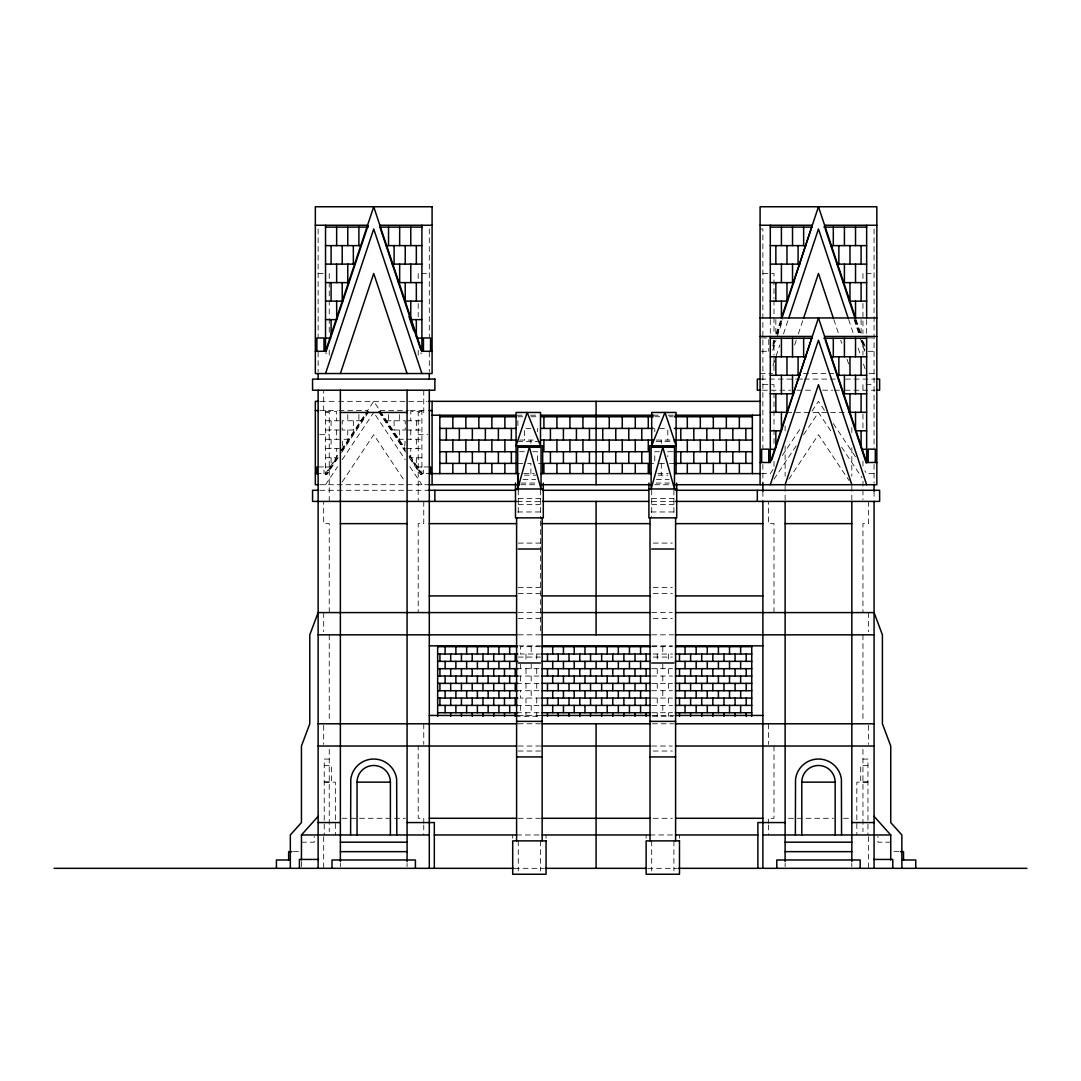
<?xml version="1.0" encoding="UTF-8"?>
<svg xmlns="http://www.w3.org/2000/svg" width="1081" height="1081" viewBox="0 0 1081 1081"><rect width="100%" height="100%" fill="white"/><g stroke="black" fill="none" stroke-linecap="round" stroke-linejoin="round"><path stroke-width="0.75" stroke-dasharray="5 3.75" d="M772.942 343.353L774.01 340.137L773.996 355.19M776.117 333.826L780.874 319.53M772.793 345.636L774.55 340.38M776.671 334.002L781.468 319.625M773.104 346.771L775.239 340.38M777.361 334.002L782.158 319.652M772.685 350.149L775.928 340.38M777.239 336.475L782.847 319.625M772.942 365.594L775.59 357.649M776.117 356.068L779.82 344.947M783.522 333.826L788.292 319.53M794.643 344.947L796.238 340.177M798.346 333.826L803.115 319.53M337.677 455.398L325.53 473.613L316.801 473.613M341.407 449.804L373.715 401.335L405.226 448.588M338.123 457.722L326.921 474.532L325.53 474.532L337.677 456.331M341.407 450.723L367.554 411.51M337.434 457.722L326.232 474.532L325.53 473.613L326.921 474.532M342.096 450.723L368.243 411.51M341.623 452.48L368.932 411.51M325.53 484.72L337.583 466.654M342.218 459.709L373.715 412.456M342.218 481.95L373.715 434.697L405.226 481.95M773.064 469.438L770.294 473.613L761.551 473.613M782.333 455.533L800.872 427.738M811.98 411.064L818.466 401.335L825.884 412.456M773.996 479.167L796.238 445.804M803.642 434.697L818.466 412.456L832.37 433.305M788.819 479.167L818.466 434.697L849.044 480.559M409.307 457.722L420.509 474.532L421.901 473.613L429.13 473.613M760.092 228.996L762.875 228.996L762.875 448.034M318.125 273.466L326.07 273.466M421.374 273.466L429.306 273.466M762.875 273.466L773.996 273.466L773.996 298.491M866.124 273.466L874.07 273.466M761.632 337.961L768.753 337.961L768.753 351.298M868.192 337.961L873.88 337.961M761.551 351.298L768.834 351.298M868.192 351.298L873.934 351.298M325.53 353.149L326.921 353.149M420.509 353.149L421.901 353.149M760.092 373.54L772.402 373.54M803.467 373.54L833.64 373.54M869.016 373.54L874.07 373.54M760.673 379.093L796.575 379.093M797.535 379.093L803.305 379.093M804.223 379.093L828.573 379.093M830.262 379.093L835.316 379.093M845.423 379.093L874.597 379.093M762.875 384.66L773.996 384.66L773.996 391.322M866.124 384.66L874.07 384.66M762.348 390.214L790.833 390.214M796.792 390.214L814.277 390.214M822.655 390.214L832.708 390.214M834.383 390.214L839.41 390.214M845.153 390.214L874.597 390.214M320.341 401.335L337.029 401.335M338.691 401.335L427.09 401.335M319.706 410.591L337.299 410.591M338.975 410.591L367.554 410.591M379.89 410.591L408.456 410.591M410.131 410.591L426.265 410.591M325.53 411.51L336.65 411.51L336.65 420.766M421.901 411.51L410.78 411.51L410.78 420.766M786.779 412.456L850.166 412.456M517.123 415.212L523.839 415.212M530.568 415.212L538.973 415.212M653.221 415.212L661.626 415.212M668.342 415.212L673.382 415.212M522.772 416.753L517.894 416.753L517.894 428.414M530.893 416.753L539.027 416.753M654.789 416.753L661.288 416.753M669.423 416.753L672.679 416.753M325.53 420.766L340.826 420.766M361.378 420.766L342.218 420.766L342.218 430.008L355.217 430.008M386.052 420.766L405.226 420.766L405.226 430.008L392.214 430.008M406.605 420.766L421.901 420.766M530.893 428.414L524.393 428.414L524.393 440.062M659.437 428.414L667.801 428.414M325.53 430.008L340.826 430.008M406.605 430.008L421.901 430.008M319.706 434.697L329.246 434.697M418.198 434.697L427.725 434.697M325.53 439.264L340.826 439.264M349.041 439.264L342.218 439.264L342.88 448.52M398.389 439.264L405.226 439.264L404.551 448.52M406.605 439.264L421.901 439.264M519.515 440.062L535.852 440.062M656.329 440.062L671.044 440.062M517.704 441.359L539.392 441.359M656.14 441.359L674.476 441.359M325.53 448.52L340.826 448.52M406.605 448.52L421.901 448.52M519.515 451.723L524.393 451.723M532.757 451.723L537.406 451.723L537.406 463.384L542.284 463.384M659.437 451.723L654.789 451.723L654.789 463.384L649.911 463.384M672.679 451.723L667.801 451.723L667.801 456.723M325.53 457.763L336.718 457.763L336.65 448.52M421.901 457.763L410.726 457.763L410.78 448.52M517.894 463.384L522.772 463.384M527.65 463.384L530.893 463.384L530.893 475.154M659.437 463.384L664.545 463.384M669.423 463.384L674.301 463.384M318.395 466.938L324.003 466.938L324.003 473.613M429.035 466.938L423.441 466.938L423.441 473.613M325.53 467.019L330.543 467.019M416.888 467.019L421.901 467.019M523.839 473.613L534.365 473.613M657.816 473.613L668.342 473.613M873.934 473.613L866.651 473.613L864.8 470.83M420.509 474.532L421.901 474.532L421.901 410.591M524.393 475.154L535.771 475.154M658.032 475.154L667.801 475.154M523.028 479.532L535.73 479.532M656.451 479.532L669.166 479.532M521.042 483.058L536.054 483.058M656.14 483.058L669.477 483.058M319.706 484.72L429.306 484.72M520.785 484.72L537.527 484.72M654.667 484.72L669.734 484.72M319.814 490.288L427.63 490.288M518.258 498.625L540.5 498.625M651.694 498.625L673.922 498.625M517.299 501.408L542.527 501.408M651.694 501.408L673.922 501.408M518.258 504.543L540.5 504.543M651.694 504.543L673.922 504.543M517.704 511.962L542.162 511.962M651.127 511.962L674.476 511.962M518.258 543.094L540.5 543.094M653.275 543.094L672.341 543.094M518.258 587.578L540.5 587.578M653.275 587.578L672.341 587.578M518.258 593.496L540.5 593.496M653.275 593.496L672.341 593.496M518.258 612.589L540.5 612.589M651.694 612.589L672.341 612.589M518.258 618.508L540.5 618.508M653.275 618.508L672.341 618.508M518.258 634.831L540.5 634.831L540.5 520.461M651.694 634.831L673.585 634.831M518.704 645.843L540.662 645.843M652.127 645.843L672.382 645.843M540.405 646.681L520.434 646.681L520.434 654.019L540.649 654.019M651.694 646.681L672.341 646.681M653.073 654.019L672.531 654.019M518.258 657.072L540.5 657.072M653.275 657.072L672.341 657.072M516.529 668.693L540.649 668.693M651.694 668.693L672.531 668.693M516.529 676.03L540.649 676.03M651.694 676.03L672.531 676.03M516.529 683.368L540.649 683.368M651.694 683.368L672.531 683.368M516.529 690.718L540.649 690.718M651.694 690.718L672.531 690.718M540.649 698.056L520.434 698.056L520.434 690.718M651.694 698.056L672.531 698.056M516.529 705.393L540.649 705.393M651.694 705.393L672.531 705.393M516.529 712.73L540.649 712.73M651.694 712.73L672.531 712.73M518.191 715.446L541.054 715.446M652.127 715.446L673.585 715.446M515.232 716.284L539.824 716.284M652.478 716.284L673.139 716.284M518.258 723.784L540.5 723.784M652.397 723.784L673.585 723.784M518.258 746.025L540.5 746.025M651.694 746.025L672.341 746.025M518.191 751.025L540.568 751.025M653.221 751.025L672.396 751.025M329.246 759.078L324.232 759.078L324.232 834.964M862.949 759.078L867.948 759.078L867.948 834.964M324.232 765.51L331.462 765.51L331.462 782.158M867.948 765.51L860.719 765.51L860.719 782.158M324.232 781.955L329.246 781.955M862.949 781.955L867.948 781.955M324.232 782.158L335.353 782.158L335.353 834.964M867.948 782.158L856.828 782.158L856.828 834.964M342.028 818.29L405.402 818.29M518.258 818.29L540.5 818.29M653.275 818.29L672.341 818.29M788.454 818.29L833.478 818.29M843.491 818.29L850.166 818.29M516.596 834.964L541.054 834.964M650.019 834.964L673.922 834.964M301.45 842.194L314.233 842.194L314.233 836.41M890.744 842.194L877.961 842.194L877.961 836.41M293.451 851.652L299.842 851.652M893.946 851.652L898.73 851.652M514.367 868.327L544.392 868.327M647.803 868.327L677.287 868.327M833.302 423.576L855.53 456.925M841.64 447.196L862.016 477.775M409.767 455.398L421.901 473.613L421.212 474.532L409.064 456.331M379.89 411.51L405.091 449.318M409.767 456.331L421.901 474.532M379.188 411.51L405.334 450.723M378.499 411.51L405.807 452.48M375.566 415.239L405.226 459.709M409.848 466.654L421.901 484.72M856.057 319.53L860.827 333.826M865.07 346.528L862.935 340.137L862.949 355.19M855.476 319.625L860.273 334.002M862.395 340.38L865.057 348.366M854.787 319.652L859.571 334.002M861.706 340.38L864.895 349.96M854.085 319.625L859.706 336.475M860.26 338.123L864.759 351.649M848.653 319.53L853.422 333.826M858.179 348.123L860.827 356.068M863.476 364.013L866.124 371.945M833.829 319.53L838.586 333.826M840.707 340.177L841.775 343.353M847.058 359.243L848.653 364.013M874.07 228.996L874.07 448.034M874.07 464.344L874.07 483.058M874.07 491.301L874.07 499.719M868.502 501.408L868.502 523.636L862.949 523.636L862.949 612.589M868.502 612.589L868.502 631.655M868.502 725.365L868.502 744.431M868.502 836.64L868.502 868.327M866.651 319.625L866.651 334.488M862.949 273.466L862.949 281.803M862.949 303.491L862.949 333.516M862.949 384.66L862.949 391.322M862.949 414.131L862.949 428.022M862.949 461.128L862.949 466.384M862.949 481.261L862.949 499.719M862.949 634.831L862.949 722.108M862.949 749.376L862.949 831.654M861.098 319.625L861.098 336.475M851.828 427.563L851.828 432.589M851.828 447.696L851.828 476.235M851.828 486.301L851.828 499.719M851.828 863.327L851.828 866.665M785.117 425.873L785.117 430.914M785.117 446.021L785.117 476.235M785.117 486.301L785.117 499.719M785.117 863.327L785.117 866.665M775.847 319.625L775.847 336.475M773.996 300.153L773.996 333.516M773.996 356.865L773.996 373.54M773.996 392.998L773.996 428.022M773.996 429.684L773.996 446.372M773.996 461.371L773.996 468.046M773.996 612.589L773.996 523.636L768.442 523.636L768.442 501.408M773.996 746.025L773.996 818.29L768.442 818.29L768.442 823.29M770.294 319.625L770.294 334.488M768.442 723.784L768.442 744.431M768.442 824.965L768.442 834.964M762.875 464.344L762.875 484.72M762.875 491.301L762.875 501.408M679.49 834.964L679.49 838.302M673.922 489.963L673.922 515.988M673.922 840.883L673.922 870.908M668.369 654.019L668.369 661.356M668.369 668.693L668.369 676.03M668.369 683.368L668.369 690.718M668.369 698.056L668.369 705.393M668.369 712.73L668.369 716.284M667.801 430.076L667.801 440.062M662.802 646.681L662.802 654.019M662.802 664.288L662.802 668.693M662.802 676.03L662.802 683.368M662.802 690.718L662.802 698.056M662.802 705.393L662.802 712.73M661.288 440.062L661.288 443.399M661.288 463.384L661.288 475.154M657.248 654.019L657.248 661.356M657.248 668.693L657.248 676.03M657.248 683.368L657.248 690.718M657.248 698.056L657.248 705.393M657.248 712.73L657.248 716.284M654.789 428.414L654.789 431.738M651.694 489.963L651.694 516.569M651.694 840.883L651.694 870.908M646.127 834.964L646.127 838.302M546.054 834.964L546.054 838.302M540.5 489.963L540.5 518.88M540.5 840.883L540.5 870.908M537.406 428.414L537.406 431.738M536.744 654.019L536.744 661.356M536.744 668.693L536.744 676.03M536.744 683.368L536.744 690.718M536.744 698.056L536.744 705.393M536.744 712.73L536.744 716.284M531.19 646.681L531.19 654.019M531.19 664.288L531.19 668.693M531.19 676.03L531.19 683.368M531.19 690.718L531.19 698.056M531.19 705.393L531.19 712.73M530.893 440.062L530.893 443.399M525.988 654.019L525.988 661.356M525.988 668.693L525.988 676.03M525.988 683.368L525.988 690.718M525.988 698.056L525.988 705.393M525.988 712.73L525.988 716.284M520.434 664.288L520.434 668.693M520.434 676.03L520.434 683.368M520.434 705.393L520.434 712.73M518.258 489.963L518.258 515.988M518.258 840.883L518.258 870.908M512.705 834.964L512.705 838.302M429.306 228.996L429.306 336.84M429.306 351.852L429.306 371.864M423.752 390.214L423.752 412.456L418.198 412.456L418.198 501.408M423.752 501.408L423.752 523.636L418.198 523.636L418.198 612.589M423.752 723.784L423.752 744.431M423.752 823.29L423.752 818.29L418.198 818.29L418.198 746.025M423.752 824.965L423.752 834.964M418.198 273.466L418.198 281.803M418.198 303.491L418.198 316.828M418.198 350.19L418.198 355.19M416.334 420.766L416.334 430.008M416.334 439.264L416.334 448.52M416.334 457.763L416.334 466.195M410.78 430.008L410.78 439.264M407.078 863.327L407.078 866.665M399.659 414.591L399.659 420.766M399.659 430.008L399.659 439.264M394.106 420.766L394.106 430.008M388.538 414.591L388.538 420.766M358.892 414.591L358.892 420.766M353.338 420.766L353.338 430.008M347.771 414.591L347.771 420.766M347.771 430.008L347.771 439.264M340.366 863.327L340.366 866.665M336.65 430.008L336.65 439.264M331.097 420.766L331.097 430.008M331.097 439.264L331.097 448.52M331.097 457.763L331.097 466.195M329.246 273.466L329.246 298.491M329.246 300.153L329.246 316.828M329.246 318.503L329.246 333.516M329.246 350.19L329.246 356.865M329.246 501.408L329.246 412.456L323.678 412.456L323.678 390.214M329.246 612.589L329.246 523.636L323.678 523.636L323.678 501.408M329.246 634.831L329.246 722.108M329.246 749.376L329.246 831.654M325.53 410.591L325.53 474.532M323.678 612.589L323.678 631.655M323.678 725.365L323.678 744.431M323.678 836.64L323.678 868.327M318.125 228.996L318.125 336.84M318.125 351.852L318.125 371.864M301.45 861.652L301.45 866.84"/><path stroke-width="1.5" d="M326.07 351.555L367.04 228.645M325.53 373.54L373.715 228.996L421.901 373.54M340.366 373.54L373.715 273.466L407.078 373.54M782.495 316.544L812.304 225.253L760.092 225.253M788.819 317.949L818.466 228.996L848.126 317.949M803.642 317.949L818.466 273.466L833.302 317.949M760.092 462.492L770.294 462.492L818.466 317.949L866.651 462.492L876.84 462.492M771.793 459.83L812.304 336.448L760.092 336.448M770.294 484.72L818.466 340.177L866.651 484.72M785.117 484.72L818.466 384.66L851.828 484.72M301.45 859.99L301.45 834.964L318.125 816.358M315.341 225.253L367.554 225.253L368.243 227.105L325.53 227.105M379.89 225.253L432.089 225.253M876.84 225.253L824.641 225.253L824.641 227.105M421.901 227.105L379.89 227.105L420.901 350.149M770.294 227.105L812.304 227.105M823.952 227.105L866.651 227.105M325.53 245.617L361.378 245.617M386.052 245.617L421.901 245.617M770.294 245.617L806.142 245.617M830.803 245.617L866.651 245.617M325.53 264.115L355.217 264.115M392.214 264.115L421.901 264.115M770.294 264.115L799.967 264.115M836.978 264.115L866.651 264.115M325.53 282.614L349.041 282.614M398.389 282.614L421.901 282.614M770.294 282.614L793.805 282.614M843.139 282.614L866.651 282.614M325.53 301.126L342.88 301.126M404.551 301.126L421.901 301.126M770.294 301.126L787.63 301.126M849.315 301.126L866.651 301.126M760.092 317.949L876.84 317.949M325.53 319.625L336.718 319.625L336.65 301.126M421.901 319.625L410.726 319.625L410.78 301.126M876.84 336.448L824.641 336.448L824.641 338.299M325.53 338.123L330.543 338.123M416.888 338.123L421.901 338.123M770.294 338.299L812.304 338.299M823.952 338.299L866.651 338.299M315.341 351.298L325.53 351.298L373.715 206.755L421.901 351.298L432.089 351.298M770.294 356.798L806.142 356.798M830.803 356.798L866.651 356.798M770.294 375.296L799.967 375.296M836.978 375.296L866.651 375.296M760.673 379.093L757.322 379.093L757.322 390.214L760.673 390.214M876.272 379.093L879.623 379.093L879.623 390.214L876.272 390.214M770.294 393.808L793.805 393.808M843.139 393.808L866.651 393.808M318.679 401.335L315.341 401.335L315.341 484.72L318.26 484.72M428.752 401.335L760.092 401.335M315.341 410.591L318.26 410.591M429.184 410.591L432.089 410.591M770.294 412.307L787.63 412.307M849.315 412.307L866.651 412.307M340.366 412.456L407.078 412.456M432.089 415.212L515.448 415.212M540.649 415.212L653.221 415.212M675.057 415.212L760.092 415.212M439.832 416.753L516.259 416.753M540.649 416.753L653.154 416.753M674.301 416.753L752.349 416.753M439.832 428.414L516.259 428.414M540.649 428.414L653.154 428.414M674.301 428.414L752.349 428.414M770.294 430.806L781.414 430.806L781.414 412.307M855.53 430.806L866.651 430.806M439.832 440.062L516.259 440.062M540.649 440.062L653.154 440.062M674.301 440.062L752.349 440.062M770.294 449.318L775.293 449.318M861.652 449.318L866.651 449.318M439.832 451.723L516.259 451.723M674.301 451.723L752.349 451.723M439.832 463.384L516.259 463.384M674.301 463.384L752.349 463.384M315.341 473.613L318.26 473.613M429.184 473.613L519.11 473.613M540.865 473.613L651.316 473.613M674.747 473.613L760.092 473.613M429.184 484.72L519.11 484.72M540.865 484.72L651.316 484.72M674.747 484.72L876.84 484.72L876.84 206.755L760.092 206.755L760.092 484.72M515.488 488.977L543.284 488.977M648.911 488.977L676.706 488.977M317.584 490.288L312.558 490.288L312.558 501.408L317.584 501.408M428.171 490.288L515.61 490.288M542.527 490.288L648.492 490.288M675.409 490.288L879.623 490.288L879.623 501.408L675.409 501.408M318.125 501.408L516.583 501.408M542.527 501.408L648.492 501.408M340.366 523.636L407.078 523.636M429.306 523.636L516.583 523.636M542.189 523.636L650.005 523.636M675.598 523.636L762.875 523.636M785.117 523.636L851.828 523.636M518.258 549.013L540.5 549.013M651.694 549.013L673.922 549.013M429.306 595.915L516.583 595.915M542.189 595.915L650.005 595.915M675.598 595.915L762.875 595.915M516.583 612.589L318.125 612.589L309.788 634.831L309.788 723.784L301.45 746.025L301.45 822.56L290.33 834.964L290.33 868.327M542.189 612.589L650.005 612.589M675.598 612.589L874.07 612.589L882.407 634.831L882.407 723.784L890.744 746.025L890.744 822.56L901.865 834.964L901.865 868.327M318.125 634.831L516.921 634.831M542.189 634.831L650.005 634.831M675.274 634.831L874.07 634.831M429.306 645.843L517.015 645.843M542.351 645.843L650.438 645.843M675.76 645.843L762.875 645.843M437.656 646.681L517.353 646.681M541.946 646.681L650.1 646.681M675.517 646.681L751.754 646.681M437.656 654.019L517.826 654.019M541.946 654.019L650.303 654.019M675.314 654.019L751.754 654.019M437.656 661.356L517.826 661.356M541.946 661.356L650.303 661.356M675.314 661.356L751.754 661.356M518.258 662.991L540.5 662.991M651.694 662.991L673.922 662.991M437.656 668.693L517.826 668.693M541.946 668.693L650.303 668.693M675.314 668.693L751.754 668.693M437.656 676.03L517.826 676.03M541.946 676.03L650.303 676.03M675.314 676.03L751.754 676.03M437.656 683.368L517.826 683.368M541.946 683.368L650.303 683.368M675.314 683.368L751.754 683.368M437.656 690.718L517.826 690.718M541.946 690.718L650.303 690.718M675.314 690.718L751.754 690.718M437.656 698.056L517.826 698.056M541.946 698.056L650.303 698.056M675.314 698.056L751.754 698.056M437.656 705.393L517.826 705.393M541.946 705.393L650.303 705.393M675.314 705.393L751.754 705.393M437.656 712.73L517.826 712.73M541.946 712.73L650.303 712.73M675.314 712.73L751.754 712.73M429.306 715.446L517.015 715.446M542.189 715.446L650.438 715.446M675.274 715.446L762.875 715.446M516.596 721.365L542.162 721.365M650.019 721.365L675.598 721.365M318.125 723.784L516.921 723.784M542.189 723.784L650.005 723.784M675.274 723.784L874.07 723.784M318.125 746.025L516.583 746.025M542.189 746.025L650.005 746.025M675.598 746.025L874.07 746.025M516.596 756.943L542.162 756.943M650.019 756.943L675.598 756.943M357.041 834.964L357.041 782.158L390.39 782.158L390.39 834.964M801.791 834.964L801.791 782.158L835.154 782.158L835.154 834.964M429.306 818.29L516.583 818.29M542.189 818.29L650.005 818.29M675.598 818.29L762.875 818.29M318.125 822.56L340.366 822.56M407.078 822.56L434.319 822.56L434.319 868.327M785.117 822.56L757.876 822.56L757.876 868.327M851.828 822.56L874.07 822.56M301.45 834.964L429.306 834.964M434.319 834.964L516.583 834.964M542.189 834.964L650.005 834.964M675.611 834.964L757.876 834.964M762.875 834.964L890.744 834.964L890.744 859.99M340.366 842.194L407.078 842.194M785.117 842.194L851.828 842.194M291.856 851.652L288.654 851.652L288.654 859.99M340.366 851.652L407.078 851.652M785.117 851.652L851.828 851.652M900.338 851.652L903.527 851.652L903.527 859.99M318.557 859.436L299.41 859.436L299.41 868.327M873.624 859.436L892.784 859.436L892.784 868.327M290.33 859.99L276.425 859.99L276.425 868.327M901.865 859.99L915.756 859.99L915.756 868.327M54.05 868.327L513.543 868.327M545.554 868.327L646.641 868.327M678.638 868.327L1026.95 868.327M874.07 816.358L890.744 834.964M825.154 228.645L854.963 318.084M825.154 339.839L866.151 462.83M408.969 316.449L413.753 330.813M875.313 462.492L875.313 449.142L868.192 449.142L868.192 462.492M874.07 484.558L874.07 491.301M874.07 501.408L874.07 868.327M866.651 225.253L866.651 317.936M866.651 336.448L866.651 462.668M861.098 245.617L861.098 264.115M861.098 282.614L861.098 301.126M861.098 356.798L861.098 375.296M861.098 393.808L861.098 412.307M861.098 430.806L861.098 447.656M860.165 868.327L860.165 859.99L776.78 859.99L776.78 868.327M855.53 227.105L855.53 245.617M855.53 264.115L855.53 282.614M855.53 301.126L855.53 317.936L818.466 206.755L781.414 317.949L781.414 301.126M855.53 338.299L855.53 356.798M855.53 375.296L855.53 393.808M855.53 412.307L855.53 429.13M851.828 501.408L851.828 861.652M849.977 245.617L849.977 264.115M849.977 282.614L849.977 301.126M849.977 356.798L849.977 375.296M849.977 393.808L849.977 412.307M844.41 227.105L844.41 245.617M844.41 264.115L844.41 282.614M844.41 338.299L844.41 356.798M844.41 375.296L844.41 393.808M841.572 834.964L841.41 779.252A23.12 23.12 0 0 0 795.535 779.252L795.359 834.964M838.856 245.617L838.856 264.115M838.856 356.798L838.856 375.296M833.302 227.105L833.302 245.617M833.302 338.299L833.302 356.798M803.642 227.105L803.642 245.617M803.642 338.299L803.642 356.798M798.089 245.617L798.089 264.115M798.089 356.798L798.089 375.296M792.522 227.105L792.522 245.617M792.522 264.115L792.522 282.614M792.522 338.299L792.522 356.798M792.522 375.296L792.522 393.808M786.968 245.617L786.968 264.115M786.968 282.614L786.968 301.126M786.968 356.798L786.968 375.296M786.968 393.808L786.968 412.307M785.117 501.408L785.117 861.652M781.414 227.105L781.414 245.617M781.414 264.115L781.414 282.614M781.414 338.299L781.414 356.798M781.414 375.296L781.414 393.808M775.847 245.617L775.847 264.115M775.847 282.614L775.847 301.126M775.847 356.798L775.847 375.296M775.847 393.808L775.847 412.307M775.847 430.806L775.847 447.656M770.294 225.253L770.294 317.936M770.294 336.448L770.294 462.492M768.753 462.492L768.753 449.142L761.632 449.142L761.632 462.492M762.875 482.937L762.875 491.328M762.875 501.408L762.875 868.327M757.322 490.288L757.322 501.408M752.349 415.212L752.349 473.613M751.754 645.843L751.754 716.284M746.201 654.019L746.201 661.356M746.201 668.693L746.201 676.03M746.201 683.368L746.201 690.718M746.201 698.056L746.201 705.393M746.201 712.73L746.201 716.284M745.849 428.414L745.849 440.062M745.849 451.723L745.849 463.384M740.634 646.681L740.634 654.019M740.634 661.356L740.634 668.693M740.634 676.03L740.634 683.368M740.634 690.718L740.634 698.056M740.634 705.393L740.634 712.73M739.35 416.753L739.35 428.414M739.35 440.062L739.35 451.723M739.35 463.384L739.35 473.464M735.08 654.019L735.08 661.356M735.08 668.693L735.08 676.03M735.08 683.368L735.08 690.718M735.08 698.056L735.08 705.393M735.08 712.73L735.08 716.284M732.837 428.414L732.837 440.062M732.837 451.723L732.837 463.384M729.526 646.681L729.526 654.019M729.526 661.356L729.526 668.693M729.526 676.03L729.526 683.368M729.526 690.718L729.526 698.056M729.526 705.393L729.526 712.73M726.337 416.753L726.337 428.414M726.337 440.062L726.337 451.723M726.337 463.384L726.337 473.464M723.959 654.019L723.959 661.356M723.959 668.693L723.959 676.03M723.959 683.368L723.959 690.718M723.959 698.056L723.959 705.393M723.959 712.73L723.959 716.284M719.838 428.414L719.838 440.062M719.838 451.723L719.838 463.384M718.406 646.681L718.406 654.019M718.406 661.356L718.406 668.693M718.406 676.03L718.406 683.368M718.406 690.718L718.406 698.056M718.406 705.393L718.406 712.73M713.325 416.753L713.325 428.414M713.325 440.062L713.325 451.723M713.325 463.384L713.325 473.464M712.838 654.019L712.838 661.356M712.838 668.693L712.838 676.03M712.838 683.368L712.838 690.718M712.838 698.056L712.838 705.393M712.838 712.73L712.838 716.284M707.285 646.681L707.285 654.019M707.285 661.356L707.285 668.693M707.285 676.03L707.285 683.368M707.285 690.718L707.285 698.056M707.285 705.393L707.285 712.73M706.825 428.414L706.825 440.062M706.825 451.723L706.825 463.384M701.718 654.019L701.718 661.356M701.718 668.693L701.718 676.03M701.718 683.368L701.718 690.718M701.718 698.056L701.718 705.393M701.718 712.73L701.718 716.284M700.312 416.753L700.312 428.414M700.312 440.062L700.312 451.723M700.312 463.384L700.312 473.464M696.164 646.681L696.164 654.019M696.164 661.356L696.164 668.693M696.164 676.03L696.164 683.368M696.164 690.718L696.164 698.056M696.164 705.393L696.164 712.73M693.813 428.414L693.813 440.062M693.813 451.723L693.813 463.384M690.61 654.019L690.61 661.356M690.61 668.693L690.61 676.03M690.61 683.368L690.61 690.718M690.61 698.056L690.61 705.393M690.61 712.73L690.61 716.284M687.313 416.753L687.313 428.414M687.313 440.062L687.313 451.723M687.313 463.384L687.313 473.464M685.043 646.681L685.043 654.019M685.043 661.356L685.043 668.693M685.043 676.03L685.043 683.368M685.043 690.718L685.043 698.056M685.043 705.393L685.043 712.73M680.8 428.414L680.8 440.062M680.8 451.723L680.8 463.384M679.49 654.019L679.49 661.356M679.49 668.693L679.49 676.03M679.49 683.368L679.49 690.718M679.49 698.056L679.49 705.393M679.49 712.73L679.49 716.284M676.706 483.058L676.706 517.88L648.911 517.88L648.911 483.058M676.111 473.613L676.111 412.456L651.694 412.456L651.694 445.804L664.991 412.456L676.111 445.804L649.505 445.804L649.505 473.613M675.598 517.88L675.598 840.883M650.019 517.88L650.019 840.883M648.276 416.753L648.276 428.414M648.276 440.062L648.276 451.723L543.905 451.723L543.905 440.062M648.276 473.464L648.276 463.384L543.905 463.384L543.905 473.464M646.127 654.019L646.127 661.356M646.127 668.693L646.127 676.03M646.127 683.368L646.127 690.718M646.127 698.056L646.127 705.393M646.127 712.73L646.127 716.284M641.776 428.414L641.776 440.062M641.776 451.723L641.776 463.384M640.574 646.681L640.574 654.019M640.574 661.356L640.574 668.693M640.574 676.03L640.574 683.368M640.574 690.718L640.574 698.056M640.574 705.393L640.574 712.73M635.277 416.753L635.277 428.414M635.277 440.062L635.277 451.723M635.277 463.384L635.277 473.464M635.006 654.019L635.006 661.356M635.006 668.693L635.006 676.03M635.006 683.368L635.006 690.718M635.006 698.056L635.006 705.393M635.006 712.73L635.006 716.284M629.453 646.681L629.453 654.019M629.453 661.356L629.453 668.693M629.453 676.03L629.453 683.368M629.453 690.718L629.453 698.056M629.453 705.393L629.453 712.73M628.764 428.414L628.764 440.062M628.764 451.723L628.764 463.384M623.886 654.019L623.886 661.356M623.886 668.693L623.886 676.03M623.886 683.368L623.886 690.718M623.886 698.056L623.886 705.393M623.886 712.73L623.886 716.284M622.264 416.753L622.264 428.414M622.264 440.062L622.264 451.723M622.264 463.384L622.264 473.464M618.332 646.681L618.332 654.019M618.332 661.356L618.332 668.693M618.332 676.03L618.332 683.368M618.332 690.718L618.332 698.056M618.332 705.393L618.332 712.73M615.765 428.414L615.765 440.062M615.765 451.723L615.765 463.384M612.778 654.019L612.778 661.356M612.778 668.693L612.778 676.03M612.778 683.368L612.778 690.718M612.778 698.056L612.778 705.393M612.778 712.73L612.778 716.284M609.252 416.753L609.252 428.414M609.252 440.062L609.252 451.723M609.252 463.384L609.252 473.464M607.211 646.681L607.211 654.019M607.211 661.356L607.211 668.693M607.211 676.03L607.211 683.368M607.211 690.718L607.211 698.056M607.211 705.393L607.211 712.73M602.752 428.414L602.752 440.062M602.752 451.723L602.752 463.384M601.658 654.019L601.658 661.356M601.658 668.693L601.658 676.03M601.658 683.368L601.658 690.718M601.658 698.056L601.658 705.393M601.658 712.73L601.658 716.284M596.09 401.335L596.09 484.72M596.09 501.408L596.09 634.831M596.09 646.681L596.09 654.019M596.09 661.356L596.09 668.693M596.09 676.03L596.09 683.368M596.09 690.718L596.09 698.056M596.09 705.393L596.09 712.73M596.09 723.784L596.09 868.327M590.537 654.019L590.537 661.356M590.537 668.693L590.537 676.03M590.537 683.368L590.537 690.718M590.537 698.056L590.537 705.393M590.537 712.73L590.537 716.284M589.442 428.414L589.442 440.062M589.442 451.723L589.442 463.384M584.97 646.681L584.97 654.019M584.97 661.356L584.97 668.693M584.97 676.03L584.97 683.368M584.97 690.718L584.97 698.056M584.97 705.393L584.97 712.73M582.929 416.753L582.929 428.414M582.929 440.062L582.929 451.723M582.929 463.384L582.929 473.464M579.781 654.019L579.781 661.356M579.781 668.693L579.781 676.03M579.781 683.368L579.781 690.718M579.781 698.056L579.781 705.393M579.781 712.73L579.781 716.284M576.43 428.414L576.43 440.062M576.43 451.723L576.43 463.384M574.214 646.681L574.214 654.019M574.214 661.356L574.214 668.693M574.214 676.03L574.214 683.368M574.214 690.718L574.214 698.056M574.214 705.393L574.214 712.73M569.93 416.753L569.93 428.414M569.93 440.062L569.93 451.723M569.93 463.384L569.93 473.464M569.025 654.019L569.025 661.356M569.025 668.693L569.025 676.03M569.025 683.368L569.025 690.718M569.025 698.056L569.025 705.393M569.025 712.73L569.025 716.284M563.417 428.414L563.417 440.062M563.417 451.723L563.417 463.384M563.458 646.681L563.458 654.019M563.458 661.356L563.458 668.693M563.458 676.03L563.458 683.368M563.458 690.718L563.458 698.056M563.458 705.393L563.458 712.73M558.255 654.019L558.255 661.356M558.255 668.693L558.255 676.03M558.255 683.368L558.255 690.718M558.255 698.056L558.255 705.393M558.255 712.73L558.255 716.284M556.918 416.753L556.918 428.414M556.918 440.062L556.918 451.723M556.918 463.384L556.918 473.464M552.702 646.681L552.702 654.019M552.702 661.356L552.702 668.693M552.702 676.03L552.702 683.368M552.702 690.718L552.702 698.056M552.702 705.393L552.702 712.73M550.418 428.414L550.418 440.062M550.418 451.723L550.418 463.384M547.499 654.019L547.499 661.356M547.499 668.693L547.499 676.03M547.499 683.368L547.499 690.718M547.499 698.056L547.499 705.393M547.499 712.73L547.499 716.284M543.905 416.753L543.905 428.414M543.284 483.058L543.284 517.88L515.488 517.88L515.488 483.058M542.689 473.613L542.689 445.804L516.069 445.804L527.19 412.456L540.5 445.804L540.5 412.456L516.069 412.456L516.069 473.613M542.162 517.88L542.162 840.883M518.258 473.613L518.258 489.963M516.596 517.88L516.596 840.883M515.232 654.019L515.232 661.356M515.232 668.693L515.232 676.03M515.232 683.368L515.232 690.718M515.232 698.056L515.232 705.393M515.232 712.73L515.232 716.284M511.381 428.414L511.381 440.062M511.381 451.723L511.381 463.384M509.678 646.681L509.678 654.019M509.678 661.356L509.678 668.693M509.678 676.03L509.678 683.368M509.678 690.718L509.678 698.056M509.678 705.393L509.678 712.73M504.881 416.753L504.881 428.414M504.881 440.062L504.881 451.723M504.881 463.384L504.881 473.464M504.476 654.019L504.476 661.356M504.476 668.693L504.476 676.03M504.476 683.368L504.476 690.718M504.476 698.056L504.476 705.393M504.476 712.73L504.476 716.284M498.909 646.681L498.909 654.019M498.909 661.356L498.909 668.693M498.909 676.03L498.909 683.368M498.909 690.718L498.909 698.056M498.909 705.393L498.909 712.73M498.382 428.414L498.382 440.062M498.382 451.723L498.382 463.384M493.72 654.019L493.72 661.356M493.72 668.693L493.72 676.03M493.72 683.368L493.72 690.718M493.72 698.056L493.72 705.393M493.72 712.73L493.72 716.284M491.869 416.753L491.869 428.414M491.869 440.062L491.869 451.723M491.869 463.384L491.869 473.464M488.153 646.681L488.153 654.019M488.153 661.356L488.153 668.693M488.153 676.03L488.153 683.368M488.153 690.718L488.153 698.056M488.153 705.393L488.153 712.73M485.369 428.414L485.369 440.062M485.369 451.723L485.369 463.384M482.964 654.019L482.964 661.356M482.964 668.693L482.964 676.03M482.964 683.368L482.964 690.718M482.964 698.056L482.964 705.393M482.964 712.73L482.964 716.284M478.856 416.753L478.856 428.414M478.856 440.062L478.856 451.723M478.856 463.384L478.856 473.464M477.397 646.681L477.397 654.019M477.397 661.356L477.397 668.693M477.397 676.03L477.397 683.368M477.397 690.718L477.397 698.056M477.397 705.393L477.397 712.73M472.356 428.414L472.356 440.062M472.356 451.723L472.356 463.384M472.194 654.019L472.194 661.356M472.194 668.693L472.194 676.03M472.194 683.368L472.194 690.718M472.194 698.056L472.194 705.393M472.194 712.73L472.194 716.284M466.641 646.681L466.641 654.019M466.641 661.356L466.641 668.693M466.641 676.03L466.641 683.368M466.641 690.718L466.641 698.056M466.641 705.393L466.641 712.73M465.857 416.753L465.857 428.414M465.857 440.062L465.857 451.723M465.857 463.384L465.857 473.464M461.438 654.019L461.438 661.356M461.438 668.693L461.438 676.03M461.438 683.368L461.438 690.718M461.438 698.056L461.438 705.393M461.438 712.73L461.438 716.284M459.344 428.414L459.344 440.062M459.344 451.723L459.344 463.384M455.885 646.681L455.885 654.019M455.885 661.356L455.885 668.693M455.885 676.03L455.885 683.368M455.885 690.718L455.885 698.056M455.885 705.393L455.885 712.73M452.844 416.753L452.844 428.414M452.844 440.062L452.844 451.723M452.844 463.384L452.844 473.464M450.682 654.019L450.682 661.356M450.682 668.693L450.682 676.03M450.682 683.368L450.682 690.718M450.682 698.056L450.682 705.393M450.682 712.73L450.682 716.284M446.345 428.414L446.345 440.062M446.345 451.723L446.345 463.384M445.129 646.681L445.129 654.019M445.129 661.356L445.129 668.693M445.129 676.03L445.129 683.368M445.129 690.718L445.129 698.056M445.129 705.393L445.129 712.73M439.832 415.212L439.832 473.613M439.926 654.019L439.926 661.356M439.926 668.693L439.926 676.03M439.926 683.368L439.926 690.718M439.926 698.056L439.926 705.393M437.656 645.843L437.656 716.284M434.873 490.288L434.873 501.408M432.089 401.335L432.089 484.72M430.549 351.298L430.549 337.961L423.441 337.961L423.441 351.298M430.549 466.938L430.549 473.613M429.306 373.54L429.306 379.093M429.306 390.214L429.306 868.327M421.901 225.253L421.901 351.298M416.334 245.617L416.334 264.115M416.334 282.614L416.334 301.126M416.334 319.625L416.334 336.475M415.415 868.327L415.415 859.99L332.016 859.99L332.016 868.327M410.78 227.105L410.78 245.617M410.78 264.115L410.78 282.614M407.078 390.214L407.078 861.652M405.226 245.617L405.226 264.115M405.226 282.614L405.226 301.126M399.659 227.105L399.659 245.617M399.659 264.115L399.659 282.614M396.822 834.964L396.659 779.252A23.12 23.12 0 0 0 350.785 779.252L350.609 834.964M394.106 245.617L394.106 264.115M388.538 227.105L388.538 245.617M367.554 225.253L367.554 227.105M358.892 227.105L358.892 245.617M353.338 245.617L353.338 264.115M347.771 227.105L347.771 245.617M347.771 264.115L347.771 282.614M342.218 245.617L342.218 264.115M342.218 282.614L342.218 301.126M340.366 390.214L340.366 861.652M336.65 227.105L336.65 245.617M336.65 264.115L336.65 282.614M331.097 245.617L331.097 264.115M331.097 282.614L331.097 301.126M331.097 319.625L331.097 336.475M325.53 225.253L325.53 351.487M324.003 351.298L324.003 337.961L316.882 337.961L316.882 351.298M318.125 373.54L318.125 379.093M318.125 390.214L318.125 868.327M316.882 466.938L316.882 473.613M357.041 782.158A16.674 16.674 0 0 1 373.715 765.483A16.674 16.674 0 0 1 390.39 782.158M801.791 782.158A16.674 16.674 0 0 1 818.466 765.483A16.674 16.674 0 0 1 835.154 782.158M529.379 447.277L517.704 488.977L517.704 447.277L541.054 447.277L541.054 488.977L529.379 447.277M662.802 447.277L651.127 488.977L651.127 447.277L674.476 447.277L674.476 488.977L662.802 447.277M432.089 206.755L315.341 206.755L315.341 373.54L432.089 373.54L432.089 206.755M434.873 379.093L312.558 379.093L312.558 390.214L434.873 390.214L434.873 379.093M546.054 840.883L512.705 840.883L512.705 874.245L546.054 874.245L546.054 840.883M679.49 840.883L646.127 840.883L646.127 874.245L679.49 874.245L679.49 840.883"/></g></svg>
